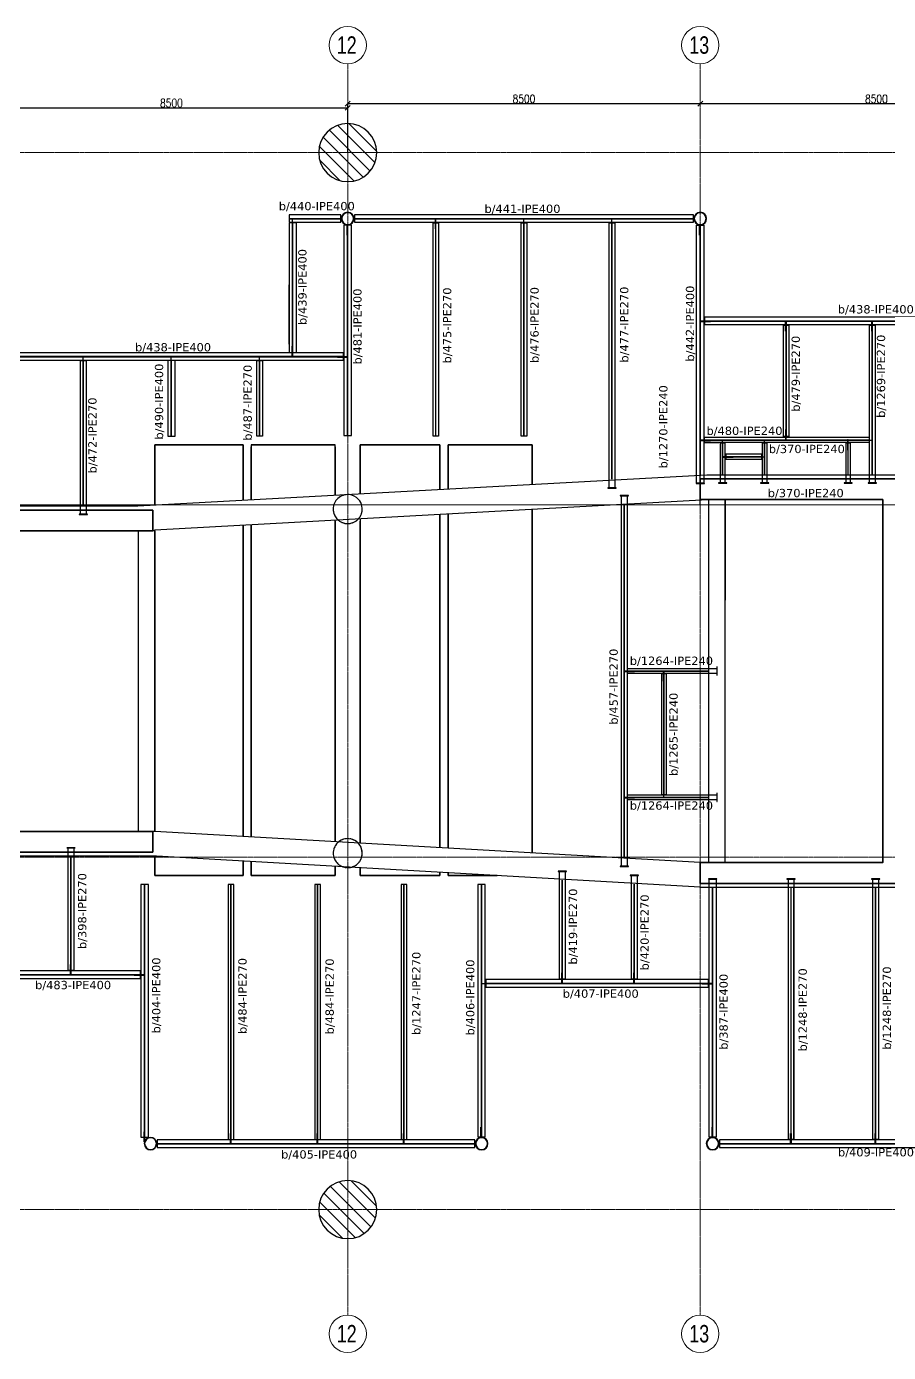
# Model space of a CAD drawing. Header units: millimetres. Extents: x -3396 to 88005, y -21236 to 35080.
# Drawn here: x 43296 to 64081, y 3090 to 35080 of the extents above; entities that cross this region are included whole.
import ezdxf
from ezdxf.enums import TextEntityAlignment as Align

# ---------------------------------------------------------------- set-up
doc = ezdxf.new("R2010")
doc.units = ezdxf.units.MM
doc.linetypes.add('Grid Line', pattern=[3.33375, 1.905, -0.47625, 0.47625, -0.47625])
for name, color, linetype in [('A_ALMA', 34, 'Continuous'), ('COTAS', 8, 'Continuous'), ('P-PLATINA', 6, 'Continuous')]:
    doc.layers.add(name, color=color, linetype=linetype)
for name, color, linetype, lineweight in [('E_COLUMNAS', 1, 'Continuous', 18), ('E_COLUMNAS-1', 1, 'Continuous', 25), ('E_COLUMNAS-3', 1, 'Continuous', 35), ('E_EJES', 8, 'Continuous', 9), ('E_EJES-1', 8, 'Grid Line', 9), ('E_MUROS-1', 8, 'Continuous', 35), ('E_TEXTO', 3, 'Continuous', 9), ('E_VIGAS-1', 5, 'Continuous', 25), ('E_VIGAS-2', 5, 'Continuous', 25), ('S-COLS-HDLN-1', 52, 'Continuous', 9), ('S-STRS', 31, 'Continuous', 9)]:
    doc.layers.add(name, color=color, linetype=linetype, lineweight=lineweight)
doc.styles.add('CNI_COTAS', font='romans.shx', dxfattribs={"width": 0.8})
doc.styles.add('Swis721 LtCn BT_1', font='swisscl.ttf', dxfattribs={"height": 0.42})
doc.styles.add('VERDANA', font='verdana.ttf')
doc.dimstyles.new('1.5', dxfattribs={"dimscale": 0, "dimtxt": 200, "dimasz": 120, "dimexe": 4, "dimexo": 4, "dimgap": 15, "dimtad": 1, "dimdec": 0, "dimzin": 4, "dimdsep": 46, "dimtxsty": 'CNI_COTAS', "dimblk": 'OBLIQUE', "dimcen": -0.09, "dimclrd": 256, "dimclrt": 3, "dimadec": 0, "dimazin": 0, "dimtfac": 1, "dimtdec": 0, "dimtmove": 2, "dimatfit": 0, "dimldrblk": 'OBLIQUE', "dimfxl": 0.05, "dimtolj": 1, "dimtzin": 0, "dimarcsym": 0})
pattern_1 = [(135, (82703.58, -134125.31), (-159.09903, -159.09903), [])]

# ---------------------------------------------------------------- blocks, each defined once
blk = doc.blocks.new('Grid - CNI_NOMBRE EJES-372759-_22_00m_N_E_-NIVEL-6 DOC')
at = {"layer": 'E_EJES'}
blk.add_circle((0, 0), 0.003, dxfattribs=at)
blk = doc.blocks.new('EST_SCM_COLUMNA-METALICA-SECCION-CIRCULAR - EST_SCM_COLUMNA-TUBULAR-CIRCULAR_PTEØ_12__e_10_3mm-V10-_22_00m_N_E_-NIVEL-6 DOC')
at = {"layer": 'S-COLS-HDLN-1'}
h = blk.add_hatch(dxfattribs=at)
h.set_pattern_fill('FP_8', color=256, style=0, pattern_type=2)
h.set_pattern_definition([(135, (36.418, -142.254), (-0.15909903, -0.15909903), [])])
h.paths.add_polyline_path([(-0.022, -0.151), (0.022, -0.151), (0.063, -0.139), (0.1, -0.115), (0.128, -0.082), (0.146, -0.043), (0.152, 0.006), (0.151, 0.009), (0.151, 0.01), (0.146, 0.043), (0.128, 0.082), (0.095, 0.118), (0.059, 0.14), (0.02, 0.151), (-0.022, 0.151), (-0.063, 0.139), (-0.1, 0.115), (-0.131, 0.077), (-0.147, 0.037), (-0.152, -0.005), (-0.146, -0.043), (-0.124, -0.087), (-0.1, -0.115), (-0.059, -0.14)])
h.paths.add_polyline_path([(0.02, -0.141), (-0.02, -0.141), (-0.063, -0.127), (-0.093, -0.107), (-0.122, -0.072), (-0.136, -0.04), (-0.142, 0), (-0.135, 0.043), (-0.12, 0.077), (-0.089, 0.11), (-0.059, 0.129), (-0.02, 0.141), (0.022, 0.14), (0.063, 0.127), (0.095, 0.105), (0.12, 0.077), (0.136, 0.04), (0.141, -0.006), (0.136, -0.04), (0.12, -0.077), (0.093, -0.107), (0.059, -0.129), (0.022, -0.14)])
at = {"layer": 'E_COLUMNAS-1'}
for radius, start, end in [(0.152, 360, 180), (0.152, 180, 360), (0.142, 0, 180), (0.142, 180, 0)]:
    blk.add_arc((0, 0), radius, start, end, dxfattribs=at)
blk = doc.blocks.new('EST_SCM_COLUMNA-METALICA-SECCION-CIRCULAR - EST_SCM_COLUMNA-TUBULAR-CIRCULAR_PTEØ_12__e_10_3mm-V13-_22_00m_N_E_-NIVEL-6 DOC')
at = {"layer": 'S-COLS-HDLN-1'}
h = blk.add_hatch(dxfattribs=at)
h.set_pattern_fill('FP_12', color=256, style=0, pattern_type=2)
h.set_pattern_definition([(135, (31.662, -164.571), (-0.15909903, -0.15909903), [])])
h.paths.add_polyline_path([(-0.022, -0.151), (0.022, -0.151), (0.063, -0.139), (0.1, -0.115), (0.131, -0.077), (0.147, -0.04), (0.152, 0), (0.144, 0.048), (0.128, 0.082), (0.1, 0.115), (0.059, 0.14), (0.02, 0.151), (-0.022, 0.151), (-0.063, 0.139), (-0.1, 0.115), (-0.128, 0.082), (-0.146, 0.043), (-0.152, -0.006), (-0.146, -0.043), (-0.128, -0.082), (-0.1, -0.115), (-0.059, -0.14)])
h.paths.add_polyline_path([(-0.02, -0.141), (-0.06, -0.129), (-0.093, -0.107), (-0.12, -0.077), (-0.136, -0.04), (-0.141, 0.006), (-0.136, 0.04), (-0.12, 0.077), (-0.093, 0.107), (-0.059, 0.129), (-0.02, 0.141), (0.022, 0.14), (0.063, 0.127), (0.093, 0.107), (0.12, 0.077), (0.136, 0.04), (0.142, 0), (0.135, -0.043), (0.12, -0.077), (0.09, -0.109), (0.059, -0.129), (0.014, -0.141), (-0.017, -0.141)])
at = {"layer": 'E_COLUMNAS-1'}
for radius, start, end in [(0.152, 0, 180), (0.152, 180, 0), (0.142, 360, 180), (0.142, 180, 360)]:
    blk.add_arc((0, 0), radius, start, end, dxfattribs=at)
blk = doc.blocks.new('EST_SCM_COLUMNA-METALICA-SECCION-CIRCULAR - EST_SCM_COLUMNA-TUBULAR-CIRCULAR_PTEØ_12__e_10_3mm-V14-_22_00m_N_E_-NIVEL-6 DOC')
at = {"layer": 'S-COLS-HDLN-1'}
h = blk.add_hatch(dxfattribs=at)
h.set_pattern_fill('FP_13', color=256, style=0, pattern_type=2)
h.set_pattern_definition([(135, (23.162, -164.571), (-0.15909903, -0.15909903), [])])
h.paths.add_polyline_path([(-0.019, -0.151), (0.022, -0.151), (0.066, -0.137), (0.1, -0.115), (0.131, -0.077), (0.147, -0.04), (0.152, 0), (0.146, 0.043), (0.128, 0.082), (0.1, 0.115), (0.059, 0.14), (0.02, 0.151), (-0.022, 0.151), (-0.063, 0.139), (-0.1, 0.115), (-0.128, 0.082), (-0.146, 0.041), (-0.152, -0.006), (-0.144, -0.048), (-0.126, -0.085), (-0.1, -0.115), (-0.059, -0.14), (-0.02, -0.151)])
h.paths.add_polyline_path([(0.02, -0.141), (-0.02, -0.141), (-0.059, -0.129), (-0.093, -0.107), (-0.12, -0.077), (-0.136, -0.04), (-0.141, 0.006), (-0.136, 0.041), (-0.12, 0.077), (-0.093, 0.107), (-0.059, 0.129), (-0.02, 0.141), (0.022, 0.14), (0.063, 0.127), (0.093, 0.107), (0.12, 0.077), (0.136, 0.04), (0.142, 0), (0.135, -0.043), (0.12, -0.077), (0.09, -0.109), (0.054, -0.131), (0.022, -0.14)])
at = {"layer": 'E_COLUMNAS-1'}
for radius, start, end in [(0.152, 0, 180), (0.152, 180, 0), (0.142, 360, 180), (0.142, 180, 360)]:
    blk.add_arc((0, 0), radius, start, end, dxfattribs=at)
blk = doc.blocks.new('EST_SCM_COLUMNA-METALICA-SECCION-CIRCULAR - EST_SCM_COLUMNA-TUBULAR-CIRCULAR_PTEØ_12__e_10_3mm-V19-_22_00m_N_E_-NIVEL-6 DOC')
at = {"layer": 'S-COLS-HDLN-1'}
h = blk.add_hatch(dxfattribs=at)
h.set_pattern_fill('FP_19', color=256, style=0, pattern_type=2)
h.set_pattern_definition([(135, (28.434, -142.254), (-0.15909903, -0.15909903), [])])
h.paths.add_polyline_path([(-0.022, -0.151), (0.022, -0.151), (0.063, -0.139), (0.1, -0.115), (0.131, -0.077), (0.147, -0.04), (0.152, 0), (0.146, 0.043), (0.128, 0.082), (0.1, 0.115), (0.059, 0.14), (0.019, 0.151), (-0.022, 0.151), (-0.063, 0.139), (-0.1, 0.115), (-0.131, 0.077), (-0.147, 0.037), (-0.152, 0), (-0.146, -0.043), (-0.124, -0.087), (-0.1, -0.115), (-0.059, -0.14)])
h.paths.add_polyline_path([(-0.02, -0.141), (-0.064, -0.126), (-0.093, -0.107), (-0.12, -0.077), (-0.136, -0.04), (-0.142, 0), (-0.135, 0.043), (-0.12, 0.077), (-0.09, 0.109), (-0.054, 0.131), (-0.014, 0.141), (0.022, 0.14), (0.063, 0.127), (0.093, 0.107), (0.12, 0.077), (0.136, 0.04), (0.142, 0), (0.136, -0.04), (0.12, -0.077), (0.093, -0.107), (0.059, -0.129), (0.02, -0.141)])
at = {"layer": 'E_COLUMNAS-1'}
for radius, start, end in [(0.152, 360, 180), (0.152, 180, 360), (0.142, 0, 180), (0.142, 180, 0)]:
    blk.add_arc((0, 0), radius, start, end, dxfattribs=at)
blk = doc.blocks.new('EST_SCM_COLUMNA-METALICA-SECCION-CIRCULAR - EST_SCM_COLUMNA-TUBULAR-CIRCULAR_PTEØ_12__e_10_3mm-V20-_22_00m_N_E_-NIVEL-6 DOC')
at = {"layer": 'S-COLS-HDLN-1'}
h = blk.add_hatch(dxfattribs=at)
h.set_pattern_fill('FP_20', color=256, style=0, pattern_type=2)
h.set_pattern_definition([(135, (22.863, -142.254), (-0.15909903, -0.15909903), [])])
h.paths.add_polyline_path([(-0.02, -0.151), (0.022, -0.151), (0.063, -0.139), (0.1, -0.115), (0.128, -0.082), (0.147, -0.038), (0.152, 0), (0.146, 0.043), (0.128, 0.082), (0.1, 0.115), (0.059, 0.14), (0.019, 0.151), (-0.022, 0.151), (-0.063, 0.139), (-0.1, 0.115), (-0.131, 0.077), (-0.147, 0.04), (-0.152, 0), (-0.146, -0.043), (-0.128, -0.082), (-0.1, -0.115), (-0.059, -0.14), (-0.022, -0.151)])
h.paths.add_polyline_path([(-0.02, -0.141), (-0.063, -0.127), (-0.093, -0.107), (-0.12, -0.077), (-0.136, -0.04), (-0.142, 0), (-0.135, 0.043), (-0.12, 0.077), (-0.09, 0.109), (-0.054, 0.131), (-0.014, 0.141), (0.022, 0.14), (0.063, 0.127), (0.093, 0.107), (0.12, 0.077), (0.136, 0.04), (0.142, 0), (0.136, -0.04), (0.12, -0.077), (0.093, -0.107), (0.059, -0.129), (0.02, -0.141)])
at = {"layer": 'E_COLUMNAS-1'}
for radius, start, end in [(0.152, 360, 180), (0.152, 180, 360), (0.142, 0, 180), (0.142, 180, 0)]:
    blk.add_arc((0, 0), radius, start, end, dxfattribs=at)
blk = doc.blocks.new('_Oblique')
at = {"color": 0, "linetype": 'ByBlock', "lineweight": -2}
blk.add_line((-0.5, -0.5), (0.5, 0.5), dxfattribs=at)
blk = doc.blocks.new('*D131')
at = {"layer": 'COTAS', "color": 0, "lineweight": -2, "transparency": 16777216}
for p, q in [((42541, 32044), (42541, 33122)), ((51041, 32041), (51041, 33122))]:
    blk.add_line(p, q, dxfattribs=at)
at = {"layer": 'COTAS', "lineweight": -2, "transparency": 16777216}
blk.add_line((42541, 33118), (51041, 33118), dxfattribs=at)
at = {"layer": 'Defpoints', "color": 0, "transparency": 16777216}
for p in [(51041, 33118), (42541, 32040), (51041, 32037)]:
    blk.add_point(p, dxfattribs=at)
at = {"layer": 'COTAS', "lineweight": -2, "transparency": 16777216, "xscale": 120, "yscale": 120, "zscale": 120, "rotation": 180}
blk.add_blockref('_Oblique', (42541, 33118), dxfattribs=at)
at = {"layer": 'COTAS', "lineweight": -2, "transparency": 16777216, "xscale": 120, "yscale": 120, "zscale": 120}
blk.add_blockref('_Oblique', (51041, 33118), dxfattribs=at)
at = {"layer": 'COTAS', "color": 3, "transparency": 16777216, "insert": (46791, 33233), "char_height": 200, "attachment_point": 5, "style": 'CNI_COTAS'}
blk.add_mtext('\\A1;8500', dxfattribs=at)
blk = doc.blocks.new('*D132')
at = {"layer": 'COTAS', "color": 0, "lineweight": -2, "transparency": 16777216}
blk.add_line((51041, 32041), (51041, 33223), dxfattribs=at)
at = {"layer": 'COTAS', "lineweight": -2, "transparency": 16777216}
blk.add_line((51041, 33219), (59541, 33219), dxfattribs=at)
at = {"layer": 'Defpoints', "color": 0, "transparency": 16777216}
for p in [(59541, 33219), (59541, 33219), (51041, 32037)]:
    blk.add_point(p, dxfattribs=at)
at = {"layer": 'COTAS', "lineweight": -2, "transparency": 16777216, "xscale": 120, "yscale": 120, "zscale": 120, "rotation": 180}
blk.add_blockref('_Oblique', (51041, 33219), dxfattribs=at)
at = {"layer": 'COTAS', "lineweight": -2, "transparency": 16777216, "xscale": 120, "yscale": 120, "zscale": 120}
blk.add_blockref('_Oblique', (59541, 33219), dxfattribs=at)
at = {"layer": 'COTAS', "color": 3, "transparency": 16777216, "insert": (55291, 33334), "char_height": 200, "attachment_point": 5, "style": 'CNI_COTAS'}
blk.add_mtext('\\A1;8500', dxfattribs=at)
blk = doc.blocks.new('*D133')
at = {"layer": 'COTAS', "lineweight": -2, "transparency": 16777216}
blk.add_line((59541, 33219), (68041, 33219), dxfattribs=at)
at = {"layer": 'COTAS', "color": 0, "lineweight": -2, "transparency": 16777216}
blk.add_line((68041, 32041), (68041, 33223), dxfattribs=at)
at = {"layer": 'Defpoints', "color": 0, "transparency": 16777216}
for p in [(59541, 33219), (68041, 33219), (68041, 32037)]:
    blk.add_point(p, dxfattribs=at)
at = {"layer": 'COTAS', "lineweight": -2, "transparency": 16777216, "xscale": 120, "yscale": 120, "zscale": 120, "rotation": 180}
blk.add_blockref('_Oblique', (59541, 33219), dxfattribs=at)
at = {"layer": 'COTAS', "lineweight": -2, "transparency": 16777216, "xscale": 120, "yscale": 120, "zscale": 120}
blk.add_blockref('_Oblique', (68041, 33219), dxfattribs=at)
at = {"layer": 'COTAS', "color": 3, "transparency": 16777216, "insert": (63791, 33334), "char_height": 200, "attachment_point": 5, "style": 'CNI_COTAS'}
blk.add_mtext('\\A1;8500', dxfattribs=at)

msp = doc.modelspace()

# ---------------------------------------------------------------- hatches: boundary and pattern name
at = {"layer": 'E_COLUMNAS'}
h = msp.add_hatch(dxfattribs=at)
h.set_pattern_fill('FP_4', color=256, scale=1000, style=0, pattern_type=2)
h.set_pattern_definition(pattern_1)
h.paths.add_polyline_path([(51041.5, 31337.1), (51132.8, 31343.1), (51222.7, 31361), (51309.4, 31390.4), (51391.5, 31430.9), (51467.6, 31481.8), (51536.5, 31542.1), (51596.8, 31611), (51647.7, 31687.1), (51688.2, 31769.2), (51717.6, 31855.9), (51735.5, 31945.7), (51741.5, 32037.1), (51735.5, 32128.5), (51717.6, 32218.3), (51688.2, 32305), (51647.7, 32387.1), (51596.8, 32463.2), (51536.5, 32532.1), (51467.6, 32592.5), (51391.5, 32643.3), (51309.4, 32683.8), (51222.7, 32713.3), (51132.8, 32731.1), (51041.5, 32737.1), (50950.1, 32731.1), (50860.3, 32713.3), (50773.6, 32683.8), (50691.5, 32643.3), (50615.3, 32592.5), (50546.5, 32532.1), (50486.1, 32463.2), (50435.3, 32387.1), (50394.8, 32305), (50365.3, 32218.3), (50347.5, 32128.5), (50341.5, 32037.1), (50347.5, 31945.7), (50365.3, 31855.9), (50394.8, 31769.2), (50435.3, 31687.1), (50486.1, 31611), (50546.5, 31542.1), (50615.3, 31481.8), (50691.5, 31430.9), (50773.6, 31390.4), (50860.3, 31361), (50950.1, 31343.1)])
h = msp.add_hatch(dxfattribs=at)
h.set_pattern_fill('FP_4', color=256, scale=1000, style=0, pattern_type=2)
h.set_pattern_definition(pattern_1)
h.paths.add_polyline_path([(51041.5, 5837.1), (51132.8, 5843.1), (51222.7, 5861), (51309.4, 5890.4), (51391.5, 5930.9), (51467.6, 5981.8), (51536.5, 6042.1), (51596.8, 6111), (51647.7, 6187.1), (51688.2, 6269.2), (51717.6, 6355.9), (51735.5, 6445.7), (51741.5, 6537.1), (51735.5, 6628.5), (51717.6, 6718.3), (51688.2, 6805), (51643.1, 6893.9), (51596.8, 6963.2), (51536.5, 7032.1), (51467.6, 7092.5), (51391.5, 7143.3), (51309.4, 7183.8), (51222.7, 7213.3), (51132.8, 7231.1), (51041.5, 7237.1), (50950.1, 7231.1), (50860.3, 7213.3), (50773.6, 7183.8), (50691.5, 7143.3), (50615.3, 7092.5), (50546.5, 7032.1), (50486.1, 6963.2), (50435.3, 6887.1), (50394.8, 6805), (50365.3, 6718.3), (50347.5, 6628.5), (50341.5, 6537.1), (50347.5, 6445.7), (50365.3, 6355.9), (50394.8, 6269.2), (50435.3, 6187.1), (50486.1, 6111), (50546.5, 6042.1), (50615.3, 5981.8), (50691.5, 5930.9), (50773.6, 5890.4), (50860.3, 5861), (50950.1, 5843.1)])

# ---------------------------------------------------------------- linework, layer by layer
at = {"layer": 'A_ALMA'}
for p, q in [((49626.1, 30450.4), (50879.1, 30450.4)), ((49626.1, 30441.8), (50879.1, 30441.8)), ((51203.9, 30450.4), (59379.1, 30450.4)), ((51203.9, 30441.8), (59379.1, 30441.8)), ((49712, 27218.9), (49712, 30346.1)), ((49720.6, 27218.9), (49720.6, 30346.1)), ((51037.2, 25209.8), (51037.2, 30283.7)), ((51045.8, 25209.8), (51045.8, 30283.7)), ((53162.6, 25199.8), (53162.6, 30346.1)), ((53169.2, 25199.8), (53169.2, 30346.1)), ((55287.1, 25199.8), (55287.1, 30346.1)), ((55293.7, 25199.8), (55293.7, 30346.1)), ((57411.5, 24157.8), (57411.5, 30346.1)), ((57418.1, 24157.8), (57418.1, 30346.1)), ((59537.2, 24272.4), (59537.2, 30283.7)), ((59545.8, 24272.4), (59545.8, 30283.7)), ((59641.5, 27981.5), (67879.3, 27981.5)), ((59641.5, 27972.9), (67879.3, 27972.9)), ((61611.5, 25185.1), (61611.5, 27877.2)), ((61618.1, 25185.1), (61618.1, 27877.2)), ((63687.1, 24277.3), (63687.1, 27877.2)), ((63693.7, 24277.3), (63693.7, 27877.2)), ((42703.9, 27123.2), (50941.5, 27123.2)), ((42703.9, 27114.6), (50941.5, 27114.6)), ((44663.2, 23522.3), (44663.2, 27018.9)), ((44669.8, 23522.3), (44669.8, 27018.9)), ((46787.2, 25199.8), (46787.2, 27018.9)), ((46795.8, 25199.8), (46795.8, 27018.9)), ((48913.2, 25199.8), (48913.2, 27018.9)), ((48919.8, 25199.8), (48919.8, 27018.9)), ((59641.5, 25110.9), (63612.9, 25110.9)), ((59641.5, 25104.3), (63612.9, 25104.3)), ((60082.5, 24277.3), (60082.5, 25030.3)), ((60088.7, 24277.3), (60088.7, 25030.3)), ((61094.1, 24277.3), (61094.1, 25030.3)), ((61100.3, 24277.3), (61100.3, 25030.3)), ((63105.9, 24277.3), (63105.9, 25030.3)), ((63112.1, 24277.3), (63112.1, 25030.3)), ((60155.7, 24703.2), (61027.3, 24703.2)), ((60155.7, 24697), (61027.3, 24697)), ((59541.5, 23537.1), (59541.5, 24262.4)), ((57705.7, 15032.2), (57705.7, 23546.6)), ((57712.3, 15032.2), (57712.3, 23546.6)), ((57786.5, 19533.6), (59731.5, 19533.6)), ((57786.5, 19527.4), (59731.5, 19527.4)), ((58663.6, 16550.7), (58663.6, 19460.5)), ((58669.8, 16550.7), (58669.8, 19460.5)), ((57786.5, 16483.8), (59731.5, 16483.8)), ((57786.5, 16477.6), (59731.5, 16477.6)), ((44363.3, 12305.7), (44363.3, 15052.3)), ((44369.9, 12305.7), (44369.9, 15052.3)), ((56210.9, 12097.3), (56210.9, 14487.3)), ((56217.5, 12097.3), (56217.5, 14487.3)), ((46139.8, 8281.8), (46139.8, 14382.4)), ((46148.4, 8281.8), (46148.4, 14382.4)), ((48225.9, 8228.5), (48225.9, 14382.4)), ((48232.5, 8228.5), (48232.5, 14382.4)), ((50310.8, 8228.5), (50310.8, 14382.4)), ((50317.4, 8228.5), (50317.4, 14382.4)), ((52395.8, 8228.5), (52395.8, 14382.4)), ((52402.4, 8228.5), (52402.4, 14382.4)), ((54264.9, 8290.9), (54264.9, 14382.4)), ((54273.5, 8290.9), (54273.5, 14382.4)), ((57947.5, 12097.3), (57947.5, 14388.1)), ((57954.1, 12097.3), (57954.1, 14388.1)), ((59835.8, 8290.9), (59835.8, 14297.3)), ((59844.4, 8290.9), (59844.4, 14297.3)), ((61730.8, 8228.5), (61730.8, 14297.3)), ((61737.4, 8228.5), (61737.4, 14297.3)), ((63770.8, 8228.6), (63770.8, 14297.3)), ((63777.4, 8228.6), (63777.4, 14297.3)), ((42831, 12210), (46044.1, 12210)), ((42831, 12201.4), (46044.1, 12201.4)), ((54369.2, 12001.6), (59740.1, 12001.6)), ((54369.2, 11993), (59740.1, 11993)), ((46448.5, 8132.8), (54106.8, 8132.8)), ((46448.5, 8124.2), (54106.8, 8124.2)), ((60002.5, 8132.8), (67726.7, 8132.8)), ((60002.5, 8124.2), (67726.7, 8124.2))]:
    msp.add_line(p, q, dxfattribs=at)
at = {"layer": 'E_COLUMNAS-1'}
for centre, radius, start, end in [((51041.5, 32037.1), 700, 0, 180), ((51041.5, 32037.1), 700, 180, 0), ((51041.6, 23437.1), 350, 84.70588, 180), ((51041.6, 23437.1), 350, 42.35294, 84.70588), ((51041.6, 23437.1), 350, 10.58824, 42.35294), ((51041.6, 23437.1), 350, 180, 186.3191), ((51041.6, 23437.1), 350, 186.3191, 190.58824), ((51041.6, 23437.1), 350, 190.58824, 201.17647), ((51041.6, 23437.1), 350, 328.23529, 353.6809), ((51041.6, 23437.1), 350, 0, 10.58824), ((51041.6, 23437.1), 350, 353.6809, 0), ((51041.6, 23437.1), 350, 201.17647, 222.35294), ((51041.6, 23437.1), 350, 222.35294, 235.76747), ((51041.6, 23437.1), 350, 235.76747, 304.23253), ((51041.6, 23437.1), 350, 304.23253, 307.05882), ((51041.6, 23437.1), 350, 307.05882, 317.64706), ((51041.6, 23437.1), 350, 317.64706, 328.23529), ((51041.7, 15137.1), 350, 116.47059, 148.23529), ((51041.7, 15137.1), 350, 95.29412, 116.47059), ((51041.7, 15137.1), 350, 84.70588, 95.29412), ((51041.7, 15137.1), 350, 52.94118, 84.70588), ((51041.7, 15137.1), 350, 42.35294, 52.94118), ((51041.7, 15137.1), 350, 0, 42.35294), ((51041.7, 15137.1), 350, 158.82353, 180), ((51041.7, 15137.1), 350, 180, 190.58824), ((51041.7, 15137.1), 350, 190.58824, 201.17647), ((51041.7, 15137.1), 350, 148.23529, 158.82353), ((51041.7, 15137.1), 350, 338.82353, 0), ((51041.7, 15137.1), 350, 201.17647, 211.76471), ((51041.7, 15137.1), 350, 211.76471, 232.94118), ((51041.7, 15137.1), 350, 232.94118, 264.70588), ((51041.7, 15137.1), 350, 264.70588, 275.29412), ((51041.7, 15137.1), 350, 275.29412, 296.47059), ((51041.7, 15137.1), 350, 296.47059, 307.05882), ((51041.7, 15137.1), 350, 307.05882, 317.64706), ((51041.7, 15137.1), 350, 317.64706, 328.23529), ((51041.7, 15137.1), 350, 328.23529, 338.82353), ((51041.5, 6537.1), 700, 0, 180), ((51041.5, 6537.1), 700, 180, 0)]:
    msp.add_arc(centre, radius, start, end, dxfattribs=at)
at = {"layer": 'E_EJES-1'}
for p, q in [((51041.5, 3990), (51041.5, 34180)), ((59541.5, 3990), (59541.5, 34180)), ((-2496.2, 32037.1), (87104.9, 32037.1)), ((-2496.2, 23537.1), (87104.9, 23537.1)), ((-2419.8, 23537.1), (87292.4, 23537.1)), ((-2496.2, 15037.1), (87104.9, 15037.1)), ((-2496.2, 6537.1), (87104.9, 6537.1))]:
    msp.add_line(p, q, dxfattribs=at)
at = {"layer": 'E_MUROS-1'}
for p, q in [((48516.7, 24987.1), (46391.7, 24987.1)), ((46391.7, 23537.1), (46391.7, 24987.1)), ((48516.7, 24937.1), (48516.7, 24987.1)), ((50741.6, 24987.1), (48716.7, 24987.1)), ((51341.6, 24987.1), (51341.6, 24937.1)), ((53261.6, 24987.1), (51341.6, 24987.1)), ((53261.6, 24937.1), (53261.6, 24987.1)), ((53461.6, 24987.1), (53461.6, 24937.1)), ((54369.2, 24987.1), (53461.6, 24987.1)), ((55491.6, 24987.1), (54369.2, 24987.1)), ((55491.6, 24035.5), (55491.6, 24987.1)), ((48516.7, 23651.7), (48516.7, 24937.1)), ((48716.7, 24937.1), (48716.7, 23662.7)), ((50741.6, 23774.1), (50741.6, 24937.1)), ((51341.6, 24937.1), (51341.6, 23807.1)), ((53261.6, 23912.8), (53261.6, 24937.1)), ((53461.6, 24937.1), (53461.6, 23923.8)), ((55491.6, 15148.3), (55491.6, 23434.6)), ((48516.7, 15544.8), (48516.7, 23050.8)), ((48716.7, 23061.8), (48716.7, 18630.2)), ((50741.6, 19880.2), (50741.6, 23148.7)), ((51341.6, 23148.7), (51341.6, 19880.2)), ((53261.6, 23148.7), (53261.6, 23311.9)), ((53261.6, 18630.2), (53261.6, 23148.7)), ((53461.6, 23322.9), (53461.6, 23148.7)), ((53461.6, 23148.7), (53461.6, 18630.2)), ((46391.7, 15665.6), (46391.7, 22912.3)), ((50741.6, 18630.2), (50741.6, 19880.2)), ((51341.6, 19880.2), (51341.6, 18630.2)), ((48516.7, 18380.2), (48516.7, 18630.2)), ((48716.7, 18630.2), (48716.7, 18380.2)), ((50741.6, 18380.2), (50741.6, 18630.2)), ((51341.6, 18630.2), (51341.6, 18380.2)), ((53261.6, 18380.2), (53261.6, 18630.2)), ((53461.6, 18630.2), (53461.6, 18380.2)), ((48716.7, 18380.2), (48716.7, 15533.4)), ((50741.6, 15418.3), (50741.6, 18380.2)), ((51341.6, 18380.2), (51341.6, 15384.2)), ((53261.6, 15275), (53261.6, 18380.2)), ((53461.6, 18380.2), (53461.6, 15263.6)), ((46391.7, 15064.6), (46391.7, 14595.2)), ((48516.7, 14645.2), (48516.7, 14943.8)), ((48716.7, 14932.4), (48716.7, 14645.2)), ((50741.6, 14645.2), (50741.6, 14817.3)), ((51341.6, 14783.2), (51341.6, 14645.2)), ((46391.7, 14595.2), (47874.2, 14595.2)), ((47874.2, 14595.2), (48516.7, 14595.2)), ((48516.7, 14595.2), (48516.7, 14645.2)), ((48716.7, 14645.2), (48716.7, 14595.2)), ((48716.7, 14595.2), (50741.6, 14595.2)), ((50741.6, 14595.2), (50741.6, 14645.2)), ((51341.6, 14645.2), (51341.6, 14595.2)), ((51341.6, 14595.2), (53261.6, 14595.2)), ((53261.6, 14645.2), (53261.6, 14674)), ((53261.6, 14595.2), (53261.6, 14645.2)), ((53461.6, 14662.7), (53461.6, 14645.2)), ((53461.6, 14645.2), (53461.6, 14595.2)), ((53461.6, 14595.2), (54369.2, 14595.2)), ((54369.2, 14595.2), (54648.9, 14595.2))]:
    msp.add_line(p, q, dxfattribs=at)
for points in [[(68041.7, 24167.3), (68041.7, 23667.3), (64341.7, 23667.3), (64341.7, 14907.3), (68041.7, 14907.3), (68041.7, 14407.3), (59541.7, 14407.3), (59541.7, 14907.3), (63941.7, 14907.3), (63941.7, 23667.3), (59541.7, 23667.3), (59541.7, 24167.3)], [(46341.7, 23412.3), (46341.7, 22912.3), (42741.7, 22912.3), (42741.7, 15662.3), (46341.7, 15662.3), (46341.7, 15162.3), (38741.7, 15162.3), (38741.7, 15662.3), (42341.7, 15662.3), (42341.7, 22912.3), (38741.7, 22912.3), (38741.7, 23412.3)]]:
    msp.add_lwpolyline(points, close=True, dxfattribs=at)
at = {"layer": 'E_VIGAS-1'}
for p, q in [((55222.9, 30343.4), (55222.9, 30336.1)), ((55357.9, 30336.1), (55357.9, 30343.4)), ((57347.3, 30343.3), (57347.3, 30336.1)), ((57482.3, 30336.1), (57482.3, 30343.3)), ((49626.3, 27418.5), (49626.3, 28844)), ((44599, 27016.2), (44599, 27008.9)), ((44734, 27008.9), (44734, 27016.2)), ((46701.5, 27016.1), (46701.5, 27008.9)), ((46881.5, 27008.9), (46881.5, 27016.1)), ((48716.7, 24987.1), (48716.7, 24937.1)), ((50741.6, 24937.1), (50741.6, 24987.1)), ((59644.2, 25040.1), (59990.8, 25040.1)), ((59704.2, 24267.3), (59924.5, 24267.3)), ((59704.2, 24267.3), (60153.1, 24267.3)), ((59991.5, 24267.3), (60153.1, 24267.3)), ((61003.1, 24267.3), (61164.7, 24267.3)), ((45991.7, 23512.7), (45983.4, 23512.3)), ((59741.5, 23668.5), (59721.6, 23667.4)), ((59741.5, 23667.3), (59741.5, 23668.5)), ((60141.5, 23654.6), (60141.5, 21237.3)), ((50741.6, 23148.7), (50741.6, 23173.2)), ((51341.6, 23206.2), (51341.6, 23148.7)), ((60141.5, 14920), (60138.4, 14920)), ((61666.6, 8238.6), (61666.6, 14294.6)), ((61801.6, 8238.6), (61801.6, 14294.6)), ((44299.1, 12315.7), (44299.1, 12308.4)), ((44434.1, 12308.4), (44434.1, 12315.7)), ((54379.2, 11907.3), (54567.6, 11907.3)), ((56146.7, 12107.3), (56146.7, 12100)), ((56281.7, 12100), (56281.7, 12107.3)), ((59541.7, 11907.3), (59730.1, 11907.3)), ((61666.6, 8238.6), (61666.6, 8231.4)), ((61801.6, 8231.4), (61801.6, 8238.6))]:
    msp.add_line(p, q, dxfattribs=at)
at = {"layer": 'E_VIGAS-1', "color": 2}
msp.add_line((59741.5, 24267.3), (59924.5, 24267.3), dxfattribs=at)
at = {"layer": 'E_VIGAS-1'}
for points in [[(49626.1, 30536.1), (49626.1, 30356.1), (50879.1, 30356.1), (50879.1, 30536.1)], [(51203.9, 30536.1), (51203.9, 30356.1), (59379.1, 30356.1), (59379.1, 30536.1)], [(49626.3, 27218.9), (49806.3, 27218.9), (49806.3, 30346.1), (49626.3, 30346.1)], [(50951.5, 25209.8), (51131.5, 25209.8), (51131.5, 30283.7), (50951.5, 30283.7)], [(53233.4, 25199.8), (53098.4, 25199.8), (53098.4, 30346.1), (53233.4, 30346.1)], [(55357.9, 25199.8), (55222.9, 25199.8), (55222.9, 30346.1), (55357.9, 30346.1)], [(57482.3, 23947.8), (57347.3, 23947.8), (57347.3, 30346.1), (57482.3, 30346.1)], [(59631.5, 30283.7), (59631.5, 24062.4), (59451.5, 24062.4), (59451.5, 30283.7)], [(59641.5, 28067.2), (59641.5, 27887.2), (67879.3, 27887.2), (67879.3, 28067.2)], [(61682.3, 25185.1), (61547.3, 25185.1), (61547.3, 27877.2), (61682.3, 27877.2)], [(63757.9, 24067.3), (63622.9, 24067.3), (63622.9, 27877.2), (63757.9, 27877.2)], [(42703.9, 27208.9), (42703.9, 27028.9), (50941.5, 27028.9), (50941.5, 27208.9)], [(44734, 23312.3), (44599, 23312.3), (44599, 27018.9), (44734, 27018.9)], [(46701.5, 25199.8), (46881.5, 25199.8), (46881.5, 27018.9), (46701.5, 27018.9)], [(48984, 25199.8), (48849, 25199.8), (48849, 27018.9), (48984, 27018.9)], [(63612.9, 25040.1), (59641.5, 25040.1), (59641.5, 25175.1), (63612.9, 25175.1)], [(60145.7, 25030.1), (60025.7, 25030.1), (60025.6, 24067.3), (60145.6, 24067.3)], [(61157.3, 25030.1), (61037.3, 25030.1), (61037.2, 24067.3), (61157.2, 24067.3)], [(63169.1, 25030.1), (63049.1, 25030.1), (63049, 24067.3), (63169, 24067.3)], [(61027.3, 24640), (61027.3, 24760), (60155.7, 24760.1), (60155.7, 24640.1)], [(57776.5, 14822.2), (57641.5, 14822.2), (57641.5, 23756.6), (57776.5, 23756.6)], [(60141.5, 14907.3), (60141.5, 23667.3), (59741.5, 23667.3), (59741.5, 14907.3)], [(59941.5, 19470.5), (57786.5, 19470.5), (57786.5, 19590.5), (59941.5, 19590.5)], [(58726.7, 19460.5), (58606.7, 19460.5), (58606.7, 16550.7), (58726.7, 16550.7)], [(59941.5, 16420.7), (57786.5, 16420.7), (57786.5, 16540.7), (59941.5, 16540.7)], [(44434.1, 12305.7), (44299.1, 12305.7), (44299.1, 15262.3), (44434.1, 15262.3)], [(56281.7, 12097.3), (56146.7, 12097.3), (56146.7, 14697.3), (56281.7, 14697.3)], [(58018.3, 12097.3), (57883.3, 12097.3), (57883.3, 14598.1), (58018.3, 14598.1)], [(59750.1, 8290.9), (59930.1, 8290.9), (59930.1, 14507.3), (59750.1, 14507.3)], [(61801.6, 8228.5), (61666.6, 8228.5), (61666.6, 14507.3), (61801.6, 14507.3)], [(63841.6, 8228.6), (63706.6, 8228.6), (63706.6, 14507.3), (63841.6, 14507.3)], [(46054.1, 8281.8), (46234.1, 8281.8), (46234.1, 14382.4), (46054.1, 14382.4)], [(48161.7, 8228.5), (48296.7, 8228.5), (48296.7, 14382.4), (48161.7, 14382.4)], [(50246.6, 8228.5), (50381.6, 8228.5), (50381.6, 14382.4), (50246.6, 14382.4)], [(52331.6, 8228.5), (52466.6, 8228.5), (52466.6, 14382.4), (52331.6, 14382.4)], [(54179.2, 8290.9), (54359.2, 8290.9), (54359.2, 14382.4), (54179.2, 14382.4)], [(42831, 12295.7), (42831, 12115.7), (46044.1, 12115.7), (46044.1, 12295.7)], [(54369.2, 12087.3), (54369.2, 11907.3), (59740.1, 11907.3), (59740.1, 12087.3)], [(46448.5, 8218.5), (46448.5, 8038.5), (54106.8, 8038.5), (54106.8, 8218.5)], [(60002.5, 8218.5), (60002.5, 8038.5), (67726.7, 8038.6), (67726.7, 8218.6)]]:
    msp.add_lwpolyline(points, close=True, dxfattribs=at)
at = {"layer": 'E_VIGAS-1', "color": 30, "true_color": 0xf26722}
msp.add_lwpolyline([(68041.7, 14307.3), (59541.5, 14307.3), (59541.5, 14317.1), (46432.7, 15062.3), (38881.2, 15062.3), (38881.2, 15065), (25139, 14286.3), (25137.9, 14307.2), (18232.5, 14307.2), (17041.7, 14307.2), (17041.7, 23667.2), (17041.7, 24167.2), (17041.7, 24267.2), (25160, 24267.2), (25161.2, 24289.4), (38813.6, 23512.3), (45983.4, 23512.3), (59704.2, 24267.3), (68041.7, 24267.3)], close=True, dxfattribs=at)
for points in [[(46391.7, 22912.3), (46391.7, 22933.8), (59719.8, 23667.3)], [(46391.7, 15665.6), (59541.5, 14918), (59541.7, 14907.3)]]:
    msp.add_lwpolyline(points, dxfattribs=at)
at = {"layer": 'E_VIGAS-1'}
msp.add_lwpolyline([(46391.7, 15665.6), (46391.7, 22912.3), (45991.7, 22912.3), (45991.7, 15665.6), (46391.7, 15665.6)], dxfattribs=at)
for centre, start, end in [((51041.6, 23437.1), 180.95111, 186.31275), ((51041.6, 23437.1), 186.31275, 190.07561), ((51041.6, 23437.1), 193.77998, 200.20207), ((51041.6, 23437.1), 349.56412, 353.68193), ((51041.6, 23437.1), 353.68193, 353.8834), ((51041.6, 23437.1), 204.42364, 210.33517), ((51041.6, 23437.1), 214.75529, 218.43448), ((51041.6, 23437.1), 218.61035, 220.47845), ((51041.6, 23437.1), 224.98312, 228.0431), ((51041.6, 23437.1), 228.0431, 230.53896), ((51041.6, 23437.1), 235.7076, 240.86606), ((51041.6, 23437.1), 245.77382, 251.19865), ((51041.6, 23437.1), 256.09522, 261.53933), ((51041.6, 23437.1), 266.41424, 271.89251), ((51041.6, 23437.1), 276.73148, 282.26643), ((51041.6, 23437.1), 287.04736, 292.67859), ((51041.6, 23437.1), 297.3622, 303.17351), ((51041.6, 23437.1), 307.67624, 313.90852), ((51041.6, 23437.1), 318.25649, 323.08558), ((51041.6, 23437.1), 328.69236, 333.54825), ((51041.6, 23437.1), 339.12824, 343.94534), ((51041.7, 15137.1), 138.2886, 143.14313), ((51041.7, 15137.1), 127.86076, 132.65297), ((51041.7, 15137.1), 127.49998, 127.86076), ((51041.7, 15137.1), 117.58215, 122.60148), ((51041.7, 15137.1), 117.06474, 117.58215), ((51041.7, 15137.1), 106.62949, 112.08115), ((51041.7, 15137.1), 96.19422, 101.59513), ((51041.7, 15137.1), 85.75891, 91.12649), ((51041.7, 15137.1), 75.32355, 80.66789), ((51041.7, 15137.1), 64.88812, 70.21559), ((51041.7, 15137.1), 54.45262, 59.7675), ((51041.7, 15137.1), 45.63193, 49.32237), ((51041.7, 15137.1), 43.87678, 45.63193), ((51041.7, 15137.1), 33.88313, 39.84991), ((51041.7, 15137.1), 181.89128, 190.09554), ((51041.7, 15137.1), 169.57215, 174.18964), ((51041.7, 15137.1), 194.41874, 200.64904), ((51041.7, 15137.1), 159.1443, 164.05279), ((51041.7, 15137.1), 148.71645, 153.61916), ((51041.7, 15137.1), 23.78135, 29.78418), ((51041.7, 15137.1), 339.76412, 346.18143), ((51041.7, 15137.1), 13.35327, 19.80566), ((51041.7, 15137.1), 349.90711, 359.01009), ((51041.7, 15137.1), 9.12639, 9.86809), ((51041.7, 15137.1), 0.63729, 9.12639), ((51041.7, 15137.1), 205.19723, 210.99663), ((51041.7, 15137.1), 215.72589, 221.34462), ((51041.7, 15137.1), 226.1713, 231.69312), ((51041.7, 15137.1), 236.5789, 242.04229), ((51041.7, 15137.1), 246.96615, 250.66878), ((51041.7, 15137.1), 250.66878, 252.31843), ((51041.7, 15137.1), 257.9557, 262.97366), ((51041.7, 15137.1), 268.61874, 273.62881), ((51041.7, 15137.1), 279.28259, 282.82391), ((51041.7, 15137.1), 282.82391, 284.39361), ((51041.7, 15137.1), 288.86546, 294.55332), ((51041.7, 15137.1), 299.09669, 304.72778), ((51041.7, 15137.1), 309.28848, 314.92718), ((51041.7, 15137.1), 319.45856, 325.17326), ((51041.7, 15137.1), 329.61554, 335.52245)]:
    msp.add_arc(centre, 350, start, end, dxfattribs=at)
at = {"layer": 'E_VIGAS-2'}
for points in [[(59641.7, 24062.4), (59441.7, 24062.4), (59441.7, 24056.4), (59641.7, 24056.4)], [(60185.6, 24067.3), (59985.6, 24067.3), (59985.6, 24061.3), (60185.6, 24061.3)], [(61197.2, 24067.3), (60997.2, 24067.3), (60997.2, 24061.3), (61197.2, 24061.3)], [(63209, 24067.3), (63009, 24067.3), (63009, 24061.3), (63209, 24061.3)], [(63790.4, 24067.3), (63590.4, 24067.3), (63590.4, 24061.3), (63790.4, 24061.3)], [(57514.8, 23947.8), (57314.8, 23947.8), (57314.8, 23941.8), (57514.8, 23941.8)], [(57809, 23762.6), (57609, 23762.6), (57609, 23756.6), (57809, 23756.6)], [(44766.5, 23312.3), (44566.5, 23312.3), (44566.5, 23306.3), (44766.5, 23306.3)], [(59941.5, 19630.5), (59941.5, 19430.5), (59947.5, 19430.5), (59947.5, 19630.5)], [(59941.5, 16580.7), (59941.5, 16380.7), (59947.5, 16380.7), (59947.5, 16580.7)], [(44466.6, 15268.3), (44266.6, 15268.3), (44266.6, 15262.3), (44466.6, 15262.3)], [(57809, 14822.2), (57609, 14822.2), (57609, 14816.2), (57809, 14816.2)], [(56314.2, 14703.3), (56114.2, 14703.3), (56114.2, 14697.3), (56314.2, 14697.3)], [(58050.8, 14604.1), (57850.8, 14604.1), (57850.8, 14598.1), (58050.8, 14598.1)], [(59940.1, 14513.3), (59740.1, 14513.3), (59740.1, 14507.3), (59940.1, 14507.3)], [(61834.1, 14513.3), (61634.1, 14513.3), (61634.1, 14507.3), (61834.1, 14507.3)], [(63874.1, 14513.3), (63674.1, 14513.3), (63674.1, 14507.3), (63874.1, 14507.3)]]:
    msp.add_lwpolyline(points, close=True, dxfattribs=at)
at = {"layer": 'P-PLATINA'}
for points in [[(49702, 30197.8), (49712, 30197.8), (49712, 30441.8), (49702, 30441.8)], [(50645.3, 30431.8), (50645.3, 30441.8), (50889.3, 30441.8), (50889.3, 30431.8)], [(51193.7, 30431.8), (51193.7, 30441.8), (51437.7, 30441.8), (51437.7, 30431.8)], [(53152.6, 30197.8), (53162.6, 30197.8), (53162.6, 30441.8), (53152.6, 30441.8)], [(55277.1, 30197.8), (55287.1, 30197.8), (55287.1, 30441.8), (55277.1, 30441.8)], [(57401.5, 30197.8), (57411.5, 30197.8), (57411.5, 30441.8), (57401.5, 30441.8)], [(59145.1, 30431.8), (59145.1, 30441.8), (59389.1, 30441.8), (59389.1, 30431.8)], [(51027.2, 30293.7), (51037.2, 30293.7), (51037.2, 30049.7), (51027.2, 30049.7)], [(59527.2, 30293.7), (59537.2, 30293.7), (59537.2, 30049.7), (59527.2, 30049.7)], [(59545.8, 27972.9), (59545.8, 27962.9), (59789.8, 27962.9), (59789.8, 27972.9)], [(61601.5, 27972.9), (61611.5, 27972.9), (61611.5, 27728.9), (61601.5, 27728.9)], [(63677.1, 27972.9), (63687.1, 27972.9), (63687.1, 27728.9), (63677.1, 27728.9)], [(49702, 27367.2), (49712, 27367.2), (49712, 27123.2), (49702, 27123.2)], [(44653.2, 26870.6), (44663.2, 26870.6), (44663.2, 27114.6), (44653.2, 27114.6)], [(46777.2, 26870.6), (46787.2, 26870.6), (46787.2, 27114.6), (46777.2, 27114.6)], [(48903.2, 26870.6), (48913.2, 26870.6), (48913.2, 27114.6), (48903.2, 27114.6)], [(50793.2, 27114.6), (50793.2, 27104.6), (51037.2, 27104.6), (51037.2, 27114.6)], [(61601.5, 25110.9), (61611.5, 25110.9), (61611.5, 25354.9), (61601.5, 25354.9)], [(59545.8, 25104.3), (59545.8, 25094.3), (59789.8, 25094.3), (59789.8, 25104.3)], [(60072.5, 24860.3), (60082.5, 24860.3), (60082.5, 25104.3), (60072.5, 25104.3)], [(61084.1, 24860.3), (61094.1, 24860.3), (61094.1, 25104.3), (61084.1, 25104.3)], [(63095.9, 24860.5), (63105.9, 24860.5), (63105.9, 25104.5), (63095.9, 25104.5)], [(63687.1, 25104.3), (63687.1, 25094.3), (63443.1, 25094.3), (63443.1, 25104.3)], [(60088.7, 24697), (60088.7, 24687), (60332.7, 24687), (60332.7, 24697)], [(61094.2, 24697), (61094.2, 24687), (60850.2, 24687), (60850.2, 24697)], [(57712.3, 19527.4), (57712.3, 19517.4), (57956.3, 19517.4), (57956.3, 19527.4)], [(58653.6, 19527.4), (58663.6, 19527.4), (58663.6, 19283.4), (58653.6, 19283.4)], [(58653.6, 16483.8), (58663.6, 16483.8), (58663.6, 16727.8), (58653.6, 16727.8)], [(57712.3, 16477.6), (57712.3, 16467.6), (57956.3, 16467.6), (57956.3, 16477.6)], [(44353.3, 12454), (44363.3, 12454), (44363.3, 12210), (44353.3, 12210)], [(45895.8, 12201.4), (45895.8, 12191.4), (46139.8, 12191.4), (46139.8, 12201.4)], [(56200.9, 12245.6), (56210.9, 12245.6), (56210.9, 12001.6), (56200.9, 12001.6)], [(57937.5, 12245.6), (57947.5, 12245.6), (57947.5, 12001.6), (57937.5, 12001.6)], [(54517.5, 11993), (54517.5, 11983), (54273.5, 11983), (54273.5, 11993)], [(59591.8, 11993), (59591.8, 11983), (59835.8, 11983), (59835.8, 11993)], [(46129.8, 8415.3), (46139.8, 8415.3), (46139.8, 8171.3), (46129.8, 8171.3)], [(48215.9, 8376.8), (48225.9, 8376.8), (48225.9, 8132.8), (48215.9, 8132.8)], [(50300.8, 8376.8), (50310.8, 8376.8), (50310.8, 8132.8), (50300.8, 8132.8)], [(52385.8, 8376.8), (52395.8, 8376.8), (52395.8, 8132.8), (52385.8, 8132.8)], [(54254.9, 8524.8), (54264.9, 8524.8), (54264.9, 8280.8), (54254.9, 8280.8)], [(59825.8, 8524.8), (59835.8, 8524.8), (59835.8, 8280.8), (59825.8, 8280.8)], [(61720.8, 8376.8), (61730.8, 8376.8), (61730.8, 8132.8), (61720.8, 8132.8)], [(63760.8, 8376.9), (63770.8, 8376.9), (63770.8, 8132.9), (63760.8, 8132.9)], [(46438.4, 8114.2), (46438.4, 8124.2), (46682.4, 8124.2), (46682.4, 8114.2)], [(53872.8, 8114.2), (53872.8, 8124.2), (54116.8, 8124.2), (54116.8, 8114.2)], [(59992.4, 8114.2), (59992.4, 8124.2), (60236.4, 8124.2), (60236.4, 8114.2)]]:
    msp.add_lwpolyline(points, close=True, dxfattribs=at)
at = {"layer": 'S-STRS'}
for p, q in [((60141.7, 20987.2), (60141.7, 19493.8)), ((60141.7, 16409.7), (60141.7, 16407.3)), ((60141.7, 16407.3), (60141.7, 14907.3))]:
    msp.add_line(p, q, dxfattribs=at)

# ---------------------------------------------------------------- block references
at = {"layer": 'E_COLUMNAS-3', "xscale": 1000.000000001404, "yscale": 1000.000000001404, "zscale": 1000.000000001404}
for name, p in [('EST_SCM_COLUMNA-METALICA-SECCION-CIRCULAR - EST_SCM_COLUMNA-TUBULAR-CIRCULAR_PTEØ_12__e_10_3mm-V13-_22_00m_N_E_-NIVEL-6 DOC', (51041.5, 30446.1)), ('EST_SCM_COLUMNA-METALICA-SECCION-CIRCULAR - EST_SCM_COLUMNA-TUBULAR-CIRCULAR_PTEØ_12__e_10_3mm-V14-_22_00m_N_E_-NIVEL-6 DOC', (59541.5, 30446.1)), ('EST_SCM_COLUMNA-METALICA-SECCION-CIRCULAR - EST_SCM_COLUMNA-TUBULAR-CIRCULAR_PTEØ_12__e_10_3mm-V10-_22_00m_N_E_-NIVEL-6 DOC', (46286.1, 8128.5)), ('EST_SCM_COLUMNA-METALICA-SECCION-CIRCULAR - EST_SCM_COLUMNA-TUBULAR-CIRCULAR_PTEØ_12__e_10_3mm-V19-_22_00m_N_E_-NIVEL-6 DOC', (54269.2, 8128.5)), ('EST_SCM_COLUMNA-METALICA-SECCION-CIRCULAR - EST_SCM_COLUMNA-TUBULAR-CIRCULAR_PTEØ_12__e_10_3mm-V20-_22_00m_N_E_-NIVEL-6 DOC', (59840.1, 8128.5))]:
    msp.add_blockref(name, p, dxfattribs=at)
at = {"layer": 'E_EJES', "xscale": 150000.0000002105, "yscale": 150000.0000002105, "zscale": 150000.0000002105}
for p in [(51041.5, 34630), (59541.5, 34630), (51041.5, 3540), (59541.5, 3540)]:
    msp.add_blockref('Grid - CNI_NOMBRE EJES-372759-_22_00m_N_E_-NIVEL-6 DOC', p, dxfattribs=at)

# ---------------------------------------------------------------- texts
at = {"layer": 'E_EJES', "char_height": 420, "width": 625.316, "attachment_point": 1, "style": 'Swis721 LtCn BT_1'}
for s, insert in [('12', (50778, 34842.6)), ('13', (59278, 34842.6)), ('12', (50778, 3752.6)), ('13', (59278, 3752.6))]:
    msp.add_mtext(s, dxfattribs=dict(at, insert=insert))
at = {"layer": 'E_TEXTO', "style": 'VERDANA'}
for s, p in [('b/440-IPE400', (50295.6, 30647.7)), ('b/441-IPE400', (55255.2, 30583.1)), ('b/438-IPE400', (63775.6, 28157.4)), ('b/438-IPE400', (46829.6, 27242.6)), ('b/480-IPE240', (60609, 25227.1)), ('b/370-IPE240', (62112.2, 24788.2)), ('b/370-IPE240', (62086, 23724.6)), ('b/1264-IPE240', (58846.8, 19678.4)), ('b/1264-IPE240', (58846.8, 16185.1)), ('b/483-IPE400', (44419.4, 11855.3)), ('b/407-IPE400', (57143, 11648.4)), ('b/409-IPE400', (63780.2, 7821)), ('b/405-IPE400', (50351.4, 7768.8))]:
    msp.add_text(s, height=200, dxfattribs=at).set_placement(p, align=Align.CENTER)
for s, p in [('b/439-IPE400', (50047.7, 28795.4)), ('b/442-IPE400', (59395, 27911.7)), ('b/481-IPE400', (51375.1, 27841.7)), ('b/475-IPE270', (53538.6, 27867.1)), ('b/476-IPE270', (55644.9, 27878.5)), ('b/477-IPE270', (57808.7, 27887.8)), ('b/479-IPE270', (61944, 26703.5)), ('b/1269-IPE270', (64000.6, 26641.8)), ('b/490-IPE400', (46591.2, 26030.4)), ('b/487-IPE270', (48727.6, 26003.4)), ('b/1270-IPE240', (58750.9, 25422.6)), ('b/472-IPE270', (44984.3, 25213.1)), ('b/457-IPE270', (57552.8, 19153.1)), ('b/1265-IPE240', (58997.4, 18003.1)), ('b/398-IPE270', (44738.2, 13739.3)), ('b/419-IPE270', (56572.8, 13365.3)), ('b/420-IPE270', (58300.2, 13223.6)), ('b/404-IPE400', (46523.9, 11703.2)), ('b/484-IPE270', (48602.8, 11691.3)), ('b/484-IPE270', (50705.4, 11679.4)), ('b/1247-IPE270', (52795.7, 11754)), ('b/406-IPE400', (54095.1, 11654.1)), ('b/387-IPE400', (60203.8, 11309.4)), ('b/1248-IPE270', (62111.7, 11355.7)), ('b/1248-IPE270', (64142.7, 11399.7))]:
    msp.add_text(s, height=200, rotation=90, dxfattribs=at).set_placement(p, align=Align.CENTER)

# ---------------------------------------------------------------- dimensions: what is measured, and where the dimension line sits
at = {"layer": 'COTAS'}
for base, p1, p2, picture, middle in [((51041.5, 33118), (42541.5, 32039.9), (51041.5, 32037.1), '*D131', (46791.5, 33233)), ((59541.5, 33219.1), (51041.5, 32037.1), (59541.5, 33219.1), '*D132', (55291.5, 33334.1)), ((68041.5, 33219.1), (59541.5, 33219.1), (68041.5, 32037.1), '*D133', (63791.5, 33334.1))]:
    dim = msp.add_linear_dim(base=base, p1=p1, p2=p2, dimstyle='1.5', override={"dimscale": 1}, dxfattribs=at)
    dim.commit()
    dim.dimension.update_dxf_attribs({"geometry": picture, "text_midpoint": middle})

doc.saveas('drawing.dxf')
